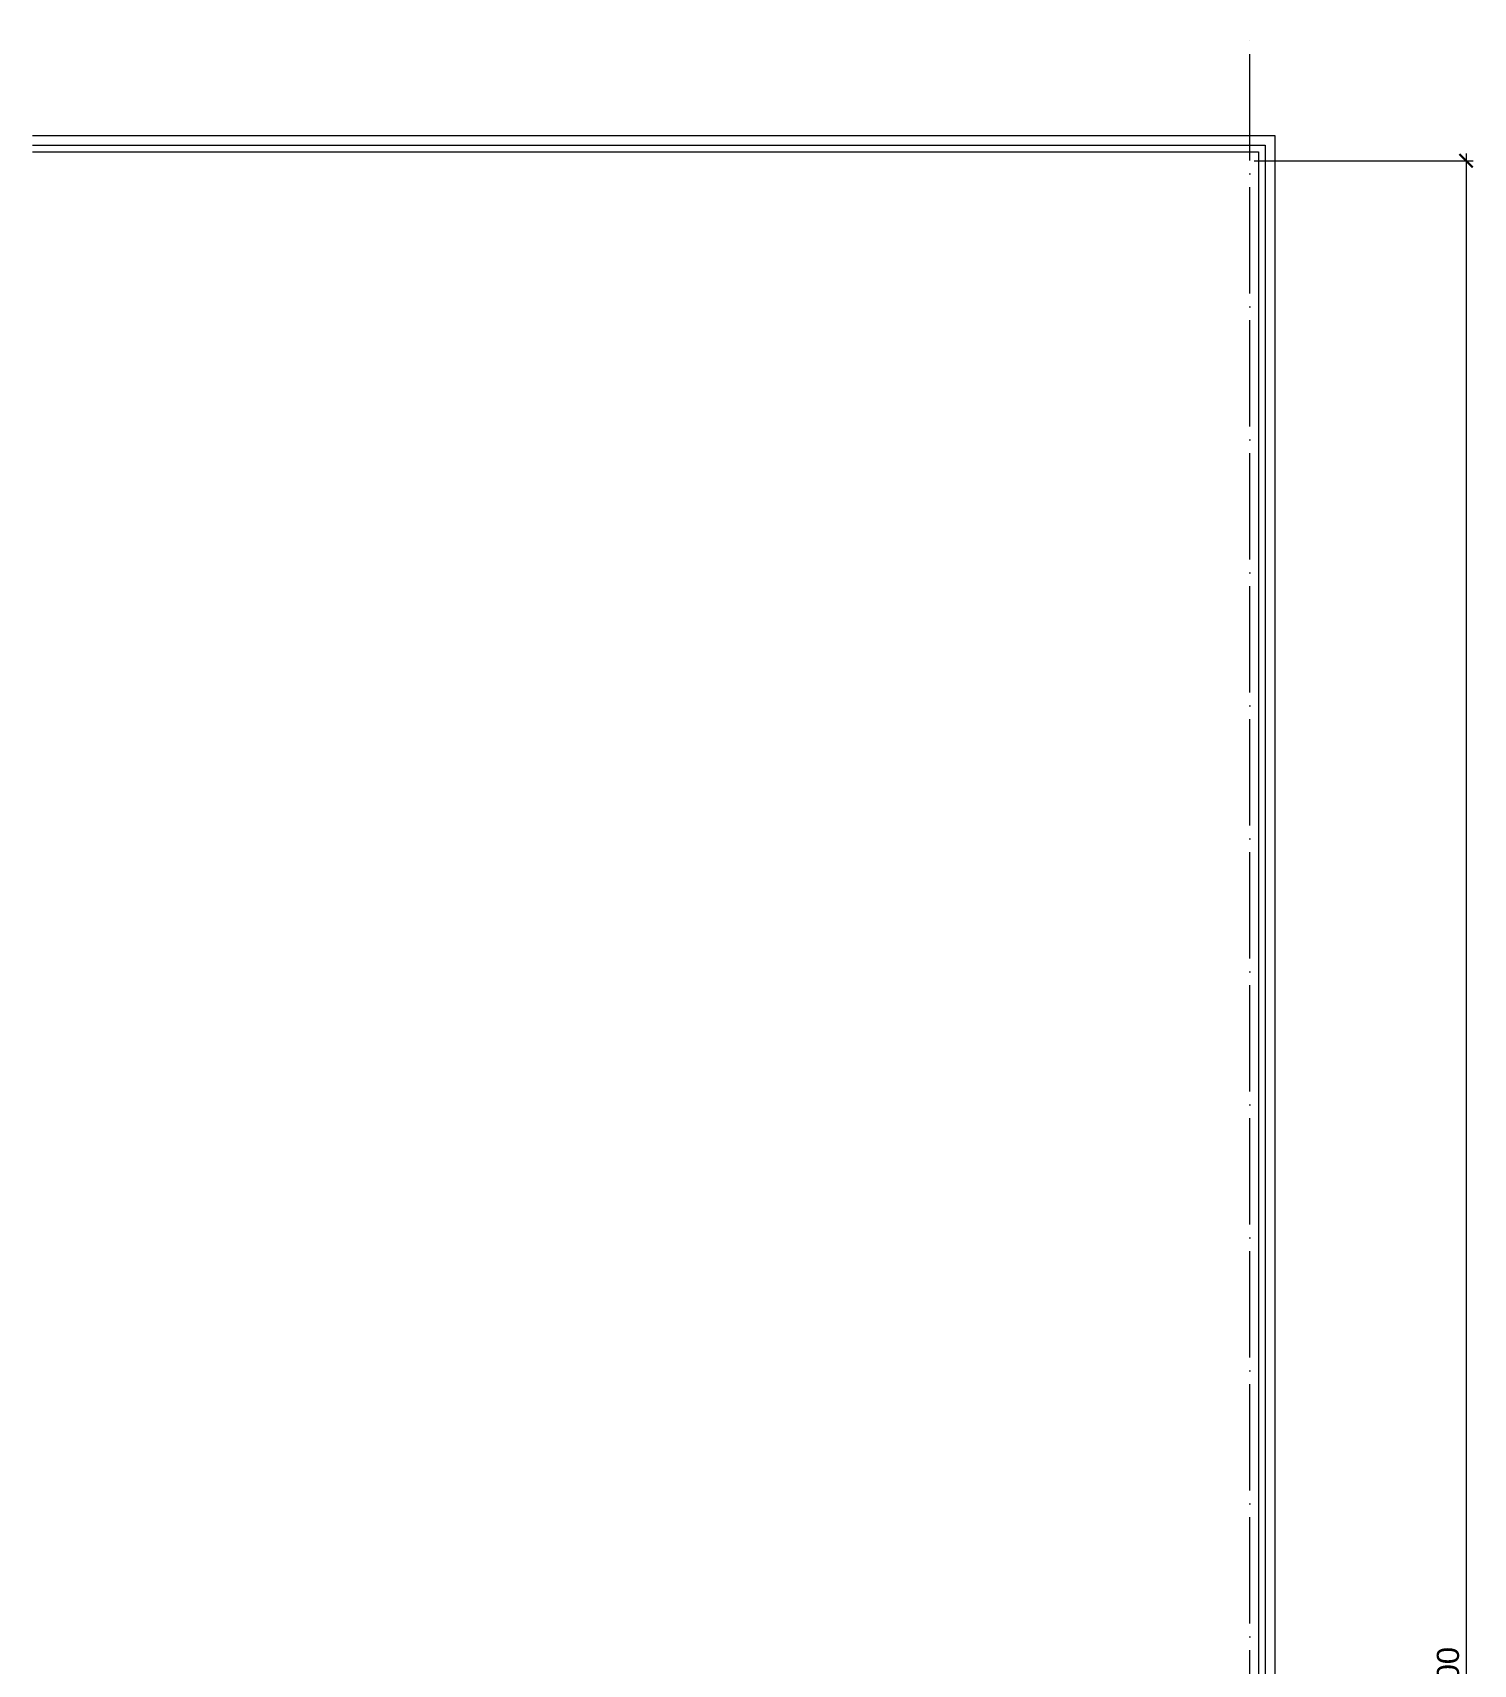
# Model space of a CAD drawing. Header units: millimetres. Extents: x -7047 to 653546, y -441812 to -147059.
# Drawn here: x 170820 to 203331, y -337883 to -301071 of the extents above; entities that cross this region are included whole.
import ezdxf

# ---------------------------------------------------------------- set-up
doc = ezdxf.new("R2010")
doc.units = ezdxf.units.MM
doc.header["$PDMODE"] = 3
doc.linetypes.add('ACAD_ISO04W100', pattern=[30, 24, -3, 0, -3])
for name, color, linetype, lineweight in [('1-Размеры', 251, 'Continuous', 15), ('1-Стена сэндвич-панель', 157, 'Continuous', 60), ('1-Цоколь', 249, 'Continuous', 15), ('Ось', 251, 'ACAD_ISO04W100', 9)]:
    doc.layers.add(name, color=color, linetype=linetype, lineweight=lineweight)
doc.styles.add('Arial-0', font='arial.ttf')
doc.dimstyles.new('АР-200', dxfattribs={"dimscale": 100, "dimtxt": 5, "dimasz": 3, "dimexe": 1.6, "dimexo": 1, "dimgap": 1.5, "dimtad": 1, "dimdec": 0, "dimdsep": 46, "dimtxsty": 'Arial-0', "dimblk": 'ARCHTICK', "dimcen": -4, "dimdle": 1.6, "dimclrd": 256, "dimclre": 256, "dimclrt": 256, "dimadec": 1, "dimazin": 0, "dimtfac": 1, "dimtdec": 0, "dimtmove": 1, "dimatfit": 3, "dimldrblk": 'ARCHTICK', "dimfxl": 1, "dimlwd": -1, "dimlwe": -1, "dimarcsym": 0})

# ---------------------------------------------------------------- blocks, each defined once
blk = doc.blocks.new('_ArchTick')
at = {"color": 0, "linetype": 'ByBlock', "const_width": 0.15}
blk.add_lwpolyline([(-0.5, -0.5), (0.5, 0.5)], dxfattribs=at)
blk = doc.blocks.new('*D104')
at = {"layer": '1-Размеры', "transparency": 16777216}
for p, q in [((198384, -303961), (203325, -303961)), ((203165, -303801), (203165, -373121)), ((198384, -372961), (203325, -372961))]:
    blk.add_line(p, q, dxfattribs=at)
at = {"layer": 'Defpoints', "color": 0, "transparency": 16777216}
for p in [(198284, -303961), (198284, -372961), (203165, -372961)]:
    blk.add_point(p, dxfattribs=at)
at = {"layer": '1-Размеры', "transparency": 16777216, "xscale": 300, "yscale": 300, "zscale": 300}
for p, rotation in [((203165, -303961), 90), ((203165, -372961), 270)]:
    blk.add_blockref('_ArchTick', p, dxfattribs=dict(at, rotation=rotation))
at = {"layer": '1-Размеры', "lineweight": 0, "transparency": 16777216, "insert": (202760, -338461), "char_height": 500, "attachment_point": 5, "rotation": 90, "style": 'Arial-0'}
blk.add_mtext('69000', dxfattribs=at)

msp = doc.modelspace()

# ---------------------------------------------------------------- linework, layer by layer
at = {"layer": '1-Стена сэндвич-панель', "color": 7, "lineweight": 0}
for points in [[(170820.3, -303610.9), (198633.9, -303610.9), (198633.9, -373310.9), (197533.9, -373310.9)], [(170820.3, -303760.9), (198483.9, -303760.9), (198483.9, -373160.9), (197533.9, -373160.9)]]:
    msp.add_lwpolyline(points, dxfattribs=at)
at = {"layer": '1-Цоколь', "color": 7, "lineweight": 0}
msp.add_lwpolyline([(170820.3, -303390.9), (198853.9, -303390.9), (198853.9, -373530.9), (194533.9, -373530.9)], dxfattribs=at)
at = {"layer": 'Ось', "color": 7, "lineweight": 0, "ltscale": 100}
msp.add_line((198283.9, -372960.9), (198283.9, -301071.2), dxfattribs=at)

# ---------------------------------------------------------------- dimensions: what is measured, and where the dimension line sits
at = {"layer": '1-Размеры', "color": 7, "lineweight": 0}
dim = msp.add_linear_dim(base=(203165.3, -372960.9), p1=(198283.9, -303960.9), p2=(198283.9, -372960.9), angle=270, dimstyle='АР-200', dxfattribs=at)
dim.commit()
dim.dimension.update_dxf_attribs({"geometry": '*D104', "text_midpoint": (202760.1, -338460.9)})

doc.saveas('drawing.dxf')
